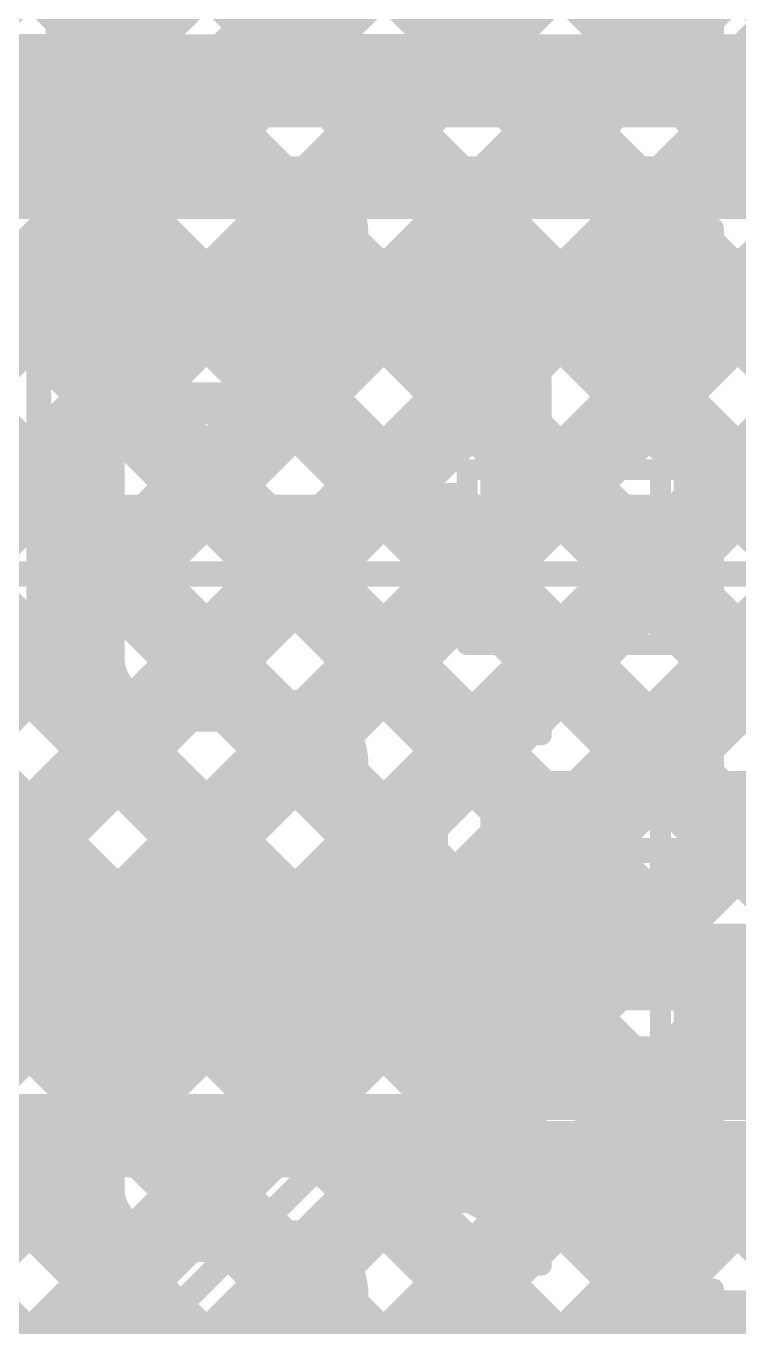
# Model space of a CAD drawing. Header units: millimetres. Extents: x 13 to 259, y -2 to 326.
# Drawn here: x 127.69 to 131.1, y 82.09 to 88.32 of the extents above; entities that cross this region are included whole.
import ezdxf

# ---------------------------------------------------------------- set-up
doc = ezdxf.new("R2010")
doc.units = ezdxf.units.MM
for name, color, linetype in [('ConnectLayer', 7, 'Continuous'), ('Mechanical14', 56, 'Continuous'), ('MidLayer2', 76, 'Continuous'), ('MidLayer3', 90, 'Continuous'), ('MidLayer4', 156, 'Continuous'), ('TopOverlay', 2, 'Continuous')]:
    doc.layers.add(name, color=color, linetype=linetype)

# ---------------------------------------------------------------- blocks, each defined once
blk = doc.blocks.new('SAMTEC_ASP_127797_01_185')
at = {"layer": 'Mechanical14', "const_width": 0.0999998}
for points in [[(14.27480762, -4.41960254), (13.66520762, -4.41960254)], [(14.27480762, -4.56057254), (14.27480762, -4.41960254)], [(15.54480762, -4.41960254), (14.93520762, -4.41960254)], [(14.93520762, -4.56057254), (14.93520762, -4.41960254)], [(15.54480762, -4.56057254), (15.54480762, -4.41960254)], [(16.81481016, -4.41960254), (16.20520762, -4.41960254)], [(16.20520762, -4.56057254), (16.20520762, -4.41960254)], [(16.81481016, -4.56057254), (16.81481016, -4.41960254)], [(18.08481016, -4.41960254), (17.47521016, -4.41960254)], [(17.47521016, -4.56057254), (17.47521016, -4.41960254)], [(18.08481016, -4.56057254), (18.08481016, -4.41960254)], [(19.35481016, -4.41960254), (18.74521016, -4.41960254)], [(18.74521016, -4.56057254), (18.74521016, -4.41960254)], [(19.35481016, -4.56057254), (19.35481016, -4.41960254)], [(20.62481016, -4.41960254), (20.01521016, -4.41960254)], [(20.01521016, -4.56057254), (20.01521016, -4.41960254)], [(14.38910762, -4.56057254), (14.27480762, -4.56057254)], [(14.38910762, -4.91617254), (14.38910762, -4.56057254)], [(14.93520762, -4.56057254), (14.82090762, -4.56057254)], [(14.82090762, -4.91617254), (14.82090762, -4.56057254)], [(15.65910762, -4.56057254), (15.54480762, -4.56057254)], [(15.65910762, -4.91617254), (15.65910762, -4.56057254)], [(16.20520762, -4.56057254), (16.09090762, -4.56057254)], [(16.09090762, -4.91617254), (16.09090762, -4.56057254)], [(16.92911016, -4.56057254), (16.81481016, -4.56057254)], [(16.92911016, -4.91617254), (16.92911016, -4.56057254)], [(17.47521016, -4.56057254), (17.36091016, -4.56057254)], [(17.36091016, -4.91617254), (17.36091016, -4.56057254)], [(18.19911016, -4.56057254), (18.08481016, -4.56057254)], [(18.19911016, -4.91617254), (18.19911016, -4.56057254)], [(18.74521016, -4.56057254), (18.63091016, -4.56057254)], [(18.63091016, -4.91617254), (18.63091016, -4.56057254)], [(19.46911016, -4.56057254), (19.35481016, -4.56057254)], [(19.46911016, -4.91617254), (19.46911016, -4.56057254)], [(20.01521016, -4.56057254), (19.90091016, -4.56057254)], [(19.90091016, -4.91617254), (19.90091016, -4.56057254)], [(14.38910762, -4.67360254), (13.55090762, -4.67360254)], [(15.65910762, -4.67360254), (14.82090762, -4.67360254)], [(16.92911016, -4.67360254), (16.09090762, -4.67360254)], [(18.19911016, -4.67360254), (17.36091016, -4.67360254)], [(19.46911016, -4.67360254), (18.63091016, -4.67360254)], [(20.73911016, -4.67360254), (19.90091016, -4.67360254)], [(14.82090762, -4.91617254), (14.38910762, -4.91617254)], [(16.09090762, -4.91617254), (15.65910762, -4.91617254)], [(17.36091016, -4.91617254), (16.92911016, -4.91617254)], [(18.63091016, -4.91617254), (18.19911016, -4.91617254)], [(19.90091016, -4.91617254), (19.46911016, -4.91617254)], [(14.38910762, -5.59943254), (14.38910762, -5.24383254)], [(14.82090762, -5.24383254), (14.38910762, -5.24383254)], [(14.82090762, -5.59943254), (14.82090762, -5.24383254)], [(15.65910762, -5.59943254), (15.65910762, -5.24383254)], [(16.09090762, -5.24383254), (15.65910762, -5.24383254)], [(16.09090762, -5.59943254), (16.09090762, -5.24383254)], [(16.92911016, -5.59943254), (16.92911016, -5.24383254)], [(17.36091016, -5.24383254), (16.92911016, -5.24383254)], [(17.36091016, -5.59943254), (17.36091016, -5.24383254)], [(18.19911016, -5.59943254), (18.19911016, -5.24383254)], [(18.63091016, -5.24383254), (18.19911016, -5.24383254)], [(18.63091016, -5.59943254), (18.63091016, -5.24383254)], [(19.46911016, -5.59943254), (19.46911016, -5.24383254)], [(19.90091016, -5.24383254), (19.46911016, -5.24383254)], [(19.90091016, -5.59943254), (19.90091016, -5.24383254)], [(14.38910762, -5.486402539999999), (13.55090762, -5.486402539999999)], [(14.38910762, -5.486402539999999), (13.55090762, -5.486402539999999)], [(15.65910762, -5.486402539999999), (14.82090762, -5.486402539999999)], [(15.65910762, -5.486402539999999), (14.82090762, -5.486402539999999)], [(16.92911016, -5.486402539999999), (16.09090762, -5.486402539999999)], [(16.92911016, -5.486402539999999), (16.09090762, -5.486402539999999)], [(18.19911016, -5.486402539999999), (17.36091016, -5.486402539999999)], [(18.19911016, -5.486402539999999), (17.36091016, -5.486402539999999)], [(19.46911016, -5.486402539999999), (18.63091016, -5.486402539999999)], [(19.46911016, -5.486402539999999), (18.63091016, -5.486402539999999)], [(20.73911016, -5.486402539999999), (19.90091016, -5.486402539999999)], [(20.73911016, -5.486402539999999), (19.90091016, -5.486402539999999)], [(14.27480762, -5.74040254), (14.27480762, -5.59943254)], [(14.38910762, -5.59943254), (14.27480762, -5.59943254)], [(14.93520762, -5.59943254), (14.82090762, -5.59943254)], [(14.93520762, -5.74040254), (14.93520762, -5.59943254)], [(15.54480762, -5.74040254), (15.54480762, -5.59943254)], [(15.65910762, -5.59943254), (15.54480762, -5.59943254)], [(16.20520762, -5.59943254), (16.09090762, -5.59943254)], [(16.20520762, -5.74040254), (16.20520762, -5.59943254)], [(16.81481016, -5.74040254), (16.81481016, -5.59943254)], [(16.92911016, -5.59943254), (16.81481016, -5.59943254)], [(17.47521016, -5.59943254), (17.36091016, -5.59943254)], [(17.47521016, -5.74040254), (17.47521016, -5.59943254)], [(18.08481016, -5.74040254), (18.08481016, -5.59943254)], [(18.19911016, -5.59943254), (18.08481016, -5.59943254)], [(18.74521016, -5.59943254), (18.63091016, -5.59943254)], [(18.74521016, -5.74040254), (18.74521016, -5.59943254)], [(19.35481016, -5.74040254), (19.35481016, -5.59943254)], [(19.46911016, -5.59943254), (19.35481016, -5.59943254)], [(20.01521016, -5.59943254), (19.90091016, -5.59943254)], [(20.01521016, -5.74040254), (20.01521016, -5.59943254)], [(14.27480762, -5.74040254), (13.66520762, -5.74040254)], [(14.27480762, -5.74040254), (13.66520762, -5.74040254)], [(15.54480762, -5.74040254), (14.93520762, -5.74040254)], [(15.54480762, -5.74040254), (14.93520762, -5.74040254)], [(16.81481016, -5.74040254), (16.20520762, -5.74040254)], [(16.81481016, -5.74040254), (16.20520762, -5.74040254)], [(18.08481016, -5.74040254), (17.47521016, -5.74040254)], [(18.08481016, -5.74040254), (17.47521016, -5.74040254)], [(19.35481016, -5.74040254), (18.74521016, -5.74040254)], [(19.35481016, -5.74040254), (18.74521016, -5.74040254)], [(20.62481016, -5.74040254), (20.01521016, -5.74040254)], [(20.62481016, -5.74040254), (20.01521016, -5.74040254)], [(15.51940762, -6.17220254), (14.96060762, -6.17220254)], [(15.51940762, -6.17220254), (14.96060762, -6.17220254)], [(18.05941016, -6.17220254), (17.50061016, -6.17220254)], [(18.05941016, -6.17220254), (17.50061016, -6.17220254)], [(20.59941016, -6.17220254), (20.04061016, -6.17220254)], [(20.59941016, -6.17220254), (20.04061016, -6.17220254)], [(14.70660762, -7.086605079999999), (14.70660762, -6.426202539999999)], [(14.70660762, -7.086605079999999), (14.70660762, -6.426202539999999)], [(15.77340762, -7.086605079999999), (15.77340762, -6.426202539999999)], [(15.77340762, -7.086605079999999), (15.77340762, -6.426202539999999)], [(17.24661016, -7.086605079999999), (17.24661016, -6.426202539999999)], [(17.24661016, -7.086605079999999), (17.24661016, -6.426202539999999)], [(18.31341016, -7.086605079999999), (18.31341016, -6.426202539999999)], [(18.31341016, -7.086605079999999), (18.31341016, -6.426202539999999)], [(19.78661016, -7.086605079999999), (19.78661016, -6.426202539999999)], [(19.78661016, -7.086605079999999), (19.78661016, -6.426202539999999)], [(14.45260762, -7.34060508), (13.48740762, -7.34060508)], [(14.45260762, -7.34060508), (13.48740762, -7.34060508)], [(16.99261016, -7.34060508), (16.02740762, -7.34060508)], [(16.99261016, -7.34060508), (16.02740762, -7.34060508)], [(19.53261016, -7.34060508), (18.56741016, -7.34060508)], [(19.53261016, -7.34060508), (18.56741016, -7.34060508)]]:
    blk.add_lwpolyline(points, dxfattribs=at)
at = {"layer": 'Mechanical14', "const_width": 0.0499999}
for points in [[(14.24980894, -4.41960254, 1), (14.2998063, -4.41960254, 1)], [(14.24980894, -4.41960254, 1), (14.2998063, -4.41960254, 1)], [(14.91020894, -4.41960254, 1), (14.9602063, -4.41960254, 1)], [(14.91020894, -4.41960254, 1), (14.9602063, -4.41960254, 1)], [(15.51980894, -4.41960254, 1), (15.5698063, -4.41960254, 1)], [(15.51980894, -4.41960254, 1), (15.5698063, -4.41960254, 1)], [(16.18020894, -4.41960254, 1), (16.2302063, -4.41960254, 1)], [(16.18020894, -4.41960254, 1), (16.2302063, -4.41960254, 1)], [(16.78981148, -4.41960254, 1), (16.83980884, -4.41960254, 1)], [(16.78981148, -4.41960254, 1), (16.83980884, -4.41960254, 1)], [(17.45021148, -4.41960254, 1), (17.50020884, -4.41960254, 1)], [(17.45021148, -4.41960254, 1), (17.50020884, -4.41960254, 1)], [(18.05981148, -4.41960254, 1), (18.10980884, -4.41960254, 1)], [(18.05981148, -4.41960254, 1), (18.10980884, -4.41960254, 1)], [(18.72021148, -4.41960254, 1), (18.77020884, -4.41960254, 1)], [(18.72021148, -4.41960254, 1), (18.77020884, -4.41960254, 1)], [(19.32981148, -4.41960254, 1), (19.37980884, -4.41960254, 1)], [(19.32981148, -4.41960254, 1), (19.37980884, -4.41960254, 1)], [(19.99021148, -4.41960254, 1), (20.04020884, -4.41960254, 1)], [(19.99021148, -4.41960254, 1), (20.04020884, -4.41960254, 1)], [(14.24980894, -4.56057254, 1), (14.2998063, -4.56057254, 1)], [(14.24980894, -4.56057254, 1), (14.2998063, -4.56057254, 1)], [(14.36410894, -4.56057254, 1), (14.4141063, -4.56057254, 1)], [(14.36410894, -4.56057254, 1), (14.4141063, -4.56057254, 1)], [(14.79590894, -4.56057254, 1), (14.8459063, -4.56057254, 1)], [(14.79590894, -4.56057254, 1), (14.8459063, -4.56057254, 1)], [(14.91020894, -4.56057254, 1), (14.9602063, -4.56057254, 1)], [(14.91020894, -4.56057254, 1), (14.9602063, -4.56057254, 1)], [(15.51980894, -4.56057254, 1), (15.5698063, -4.56057254, 1)], [(15.51980894, -4.56057254, 1), (15.5698063, -4.56057254, 1)], [(15.63410894, -4.56057254, 1), (15.6841063, -4.56057254, 1)], [(15.63410894, -4.56057254, 1), (15.6841063, -4.56057254, 1)], [(16.06590894, -4.56057254, 1), (16.1159063, -4.56057254, 1)], [(16.06590894, -4.56057254, 1), (16.1159063, -4.56057254, 1)], [(16.18020894, -4.56057254, 1), (16.2302063, -4.56057254, 1)], [(16.18020894, -4.56057254, 1), (16.2302063, -4.56057254, 1)], [(16.78981148, -4.56057254, 1), (16.83980884, -4.56057254, 1)], [(16.78981148, -4.56057254, 1), (16.83980884, -4.56057254, 1)], [(16.90411148, -4.56057254, 1), (16.95410884, -4.56057254, 1)], [(16.90411148, -4.56057254, 1), (16.95410884, -4.56057254, 1)], [(17.33591148, -4.56057254, 1), (17.38590884, -4.56057254, 1)], [(17.33591148, -4.56057254, 1), (17.38590884, -4.56057254, 1)], [(17.45021148, -4.56057254, 1), (17.50020884, -4.56057254, 1)], [(17.45021148, -4.56057254, 1), (17.50020884, -4.56057254, 1)], [(18.05981148, -4.56057254, 1), (18.10980884, -4.56057254, 1)], [(18.05981148, -4.56057254, 1), (18.10980884, -4.56057254, 1)], [(18.17411148, -4.56057254, 1), (18.22410884, -4.56057254, 1)], [(18.17411148, -4.56057254, 1), (18.22410884, -4.56057254, 1)], [(18.60591148, -4.56057254, 1), (18.65590884, -4.56057254, 1)], [(18.60591148, -4.56057254, 1), (18.65590884, -4.56057254, 1)], [(18.72021148, -4.56057254, 1), (18.77020884, -4.56057254, 1)], [(18.72021148, -4.56057254, 1), (18.77020884, -4.56057254, 1)], [(19.32981148, -4.56057254, 1), (19.37980884, -4.56057254, 1)], [(19.32981148, -4.56057254, 1), (19.37980884, -4.56057254, 1)], [(19.44411148, -4.56057254, 1), (19.49410884, -4.56057254, 1)], [(19.44411148, -4.56057254, 1), (19.49410884, -4.56057254, 1)], [(19.87591148, -4.56057254, 1), (19.92590884, -4.56057254, 1)], [(19.87591148, -4.56057254, 1), (19.92590884, -4.56057254, 1)], [(19.99021148, -4.56057254, 1), (20.04020884, -4.56057254, 1)], [(19.99021148, -4.56057254, 1), (20.04020884, -4.56057254, 1)], [(14.36410894, -4.67360254, 1), (14.4141063, -4.67360254, 1)], [(14.79590894, -4.67360254, 1), (14.8459063, -4.67360254, 1)], [(15.63410894, -4.67360254, 1), (15.6841063, -4.67360254, 1)], [(16.06590894, -4.67360254, 1), (16.1159063, -4.67360254, 1)], [(16.90411148, -4.67360254, 1), (16.95410884, -4.67360254, 1)], [(17.33591148, -4.67360254, 1), (17.38590884, -4.67360254, 1)], [(18.17411148, -4.67360254, 1), (18.22410884, -4.67360254, 1)], [(18.60591148, -4.67360254, 1), (18.65590884, -4.67360254, 1)], [(19.44411148, -4.67360254, 1), (19.49410884, -4.67360254, 1)], [(19.87591148, -4.67360254, 1), (19.92590884, -4.67360254, 1)], [(14.36410894, -4.91617254, 1), (14.4141063, -4.91617254, 1)], [(14.36410894, -4.91617254, 1), (14.4141063, -4.91617254, 1)], [(14.79590894, -4.91617254, 1), (14.8459063, -4.91617254, 1)], [(14.79590894, -4.91617254, 1), (14.8459063, -4.91617254, 1)], [(15.63410894, -4.91617254, 1), (15.6841063, -4.91617254, 1)], [(15.63410894, -4.91617254, 1), (15.6841063, -4.91617254, 1)], [(16.06590894, -4.91617254, 1), (16.1159063, -4.91617254, 1)], [(16.06590894, -4.91617254, 1), (16.1159063, -4.91617254, 1)], [(16.90411148, -4.91617254, 1), (16.95410884, -4.91617254, 1)], [(16.90411148, -4.91617254, 1), (16.95410884, -4.91617254, 1)], [(17.33591148, -4.91617254, 1), (17.38590884, -4.91617254, 1)], [(17.33591148, -4.91617254, 1), (17.38590884, -4.91617254, 1)], [(18.17411148, -4.91617254, 1), (18.22410884, -4.91617254, 1)], [(18.17411148, -4.91617254, 1), (18.22410884, -4.91617254, 1)], [(18.60591148, -4.91617254, 1), (18.65590884, -4.91617254, 1)], [(18.60591148, -4.91617254, 1), (18.65590884, -4.91617254, 1)], [(19.44411148, -4.91617254, 1), (19.49410884, -4.91617254, 1)], [(19.44411148, -4.91617254, 1), (19.49410884, -4.91617254, 1)], [(19.87591148, -4.91617254, 1), (19.92590884, -4.91617254, 1)], [(19.87591148, -4.91617254, 1), (19.92590884, -4.91617254, 1)], [(14.36410894, -5.24383254, 1), (14.4141063, -5.24383254, 1)], [(14.36410894, -5.24383254, 1), (14.4141063, -5.24383254, 1)], [(14.79590894, -5.24383254, 1), (14.8459063, -5.24383254, 1)], [(14.79590894, -5.24383254, 1), (14.8459063, -5.24383254, 1)], [(15.63410894, -5.24383254, 1), (15.6841063, -5.24383254, 1)], [(15.63410894, -5.24383254, 1), (15.6841063, -5.24383254, 1)], [(16.06590894, -5.24383254, 1), (16.1159063, -5.24383254, 1)], [(16.06590894, -5.24383254, 1), (16.1159063, -5.24383254, 1)], [(16.90411148, -5.24383254, 1), (16.95410884, -5.24383254, 1)], [(16.90411148, -5.24383254, 1), (16.95410884, -5.24383254, 1)], [(17.33591148, -5.24383254, 1), (17.38590884, -5.24383254, 1)], [(17.33591148, -5.24383254, 1), (17.38590884, -5.24383254, 1)], [(18.17411148, -5.24383254, 1), (18.22410884, -5.24383254, 1)], [(18.17411148, -5.24383254, 1), (18.22410884, -5.24383254, 1)], [(18.60591148, -5.24383254, 1), (18.65590884, -5.24383254, 1)], [(18.60591148, -5.24383254, 1), (18.65590884, -5.24383254, 1)], [(19.44411148, -5.24383254, 1), (19.49410884, -5.24383254, 1)], [(19.44411148, -5.24383254, 1), (19.49410884, -5.24383254, 1)], [(19.87591148, -5.24383254, 1), (19.92590884, -5.24383254, 1)], [(19.87591148, -5.24383254, 1), (19.92590884, -5.24383254, 1)], [(14.36410894, -5.486402539999999, 1), (14.4141063, -5.486402539999999, 1)], [(14.36410894, -5.486402539999999, 1), (14.4141063, -5.486402539999999, 1)], [(14.79590894, -5.486402539999999, 1), (14.8459063, -5.486402539999999, 1)], [(14.79590894, -5.486402539999999, 1), (14.8459063, -5.486402539999999, 1)], [(15.63410894, -5.486402539999999, 1), (15.6841063, -5.486402539999999, 1)], [(15.63410894, -5.486402539999999, 1), (15.6841063, -5.486402539999999, 1)], [(16.06590894, -5.486402539999999, 1), (16.1159063, -5.486402539999999, 1)], [(16.06590894, -5.486402539999999, 1), (16.1159063, -5.486402539999999, 1)], [(16.90411148, -5.486402539999999, 1), (16.95410884, -5.486402539999999, 1)], [(16.90411148, -5.486402539999999, 1), (16.95410884, -5.486402539999999, 1)], [(17.33591148, -5.486402539999999, 1), (17.38590884, -5.486402539999999, 1)], [(17.33591148, -5.486402539999999, 1), (17.38590884, -5.486402539999999, 1)], [(18.17411148, -5.486402539999999, 1), (18.22410884, -5.486402539999999, 1)], [(18.17411148, -5.486402539999999, 1), (18.22410884, -5.486402539999999, 1)], [(18.60591148, -5.486402539999999, 1), (18.65590884, -5.486402539999999, 1)], [(18.60591148, -5.486402539999999, 1), (18.65590884, -5.486402539999999, 1)], [(19.44411148, -5.486402539999999, 1), (19.49410884, -5.486402539999999, 1)], [(19.44411148, -5.486402539999999, 1), (19.49410884, -5.486402539999999, 1)], [(19.87591148, -5.486402539999999, 1), (19.92590884, -5.486402539999999, 1)], [(19.87591148, -5.486402539999999, 1), (19.92590884, -5.486402539999999, 1)], [(14.24980894, -5.59943254, 1), (14.2998063, -5.59943254, 1)], [(14.24980894, -5.59943254, 1), (14.2998063, -5.59943254, 1)], [(14.36410894, -5.59943254, 1), (14.4141063, -5.59943254, 1)], [(14.36410894, -5.59943254, 1), (14.4141063, -5.59943254, 1)], [(14.79590894, -5.59943254, 1), (14.8459063, -5.59943254, 1)], [(14.79590894, -5.59943254, 1), (14.8459063, -5.59943254, 1)], [(14.91020894, -5.59943254, 1), (14.9602063, -5.59943254, 1)], [(14.91020894, -5.59943254, 1), (14.9602063, -5.59943254, 1)], [(15.51980894, -5.59943254, 1), (15.5698063, -5.59943254, 1)], [(15.51980894, -5.59943254, 1), (15.5698063, -5.59943254, 1)], [(15.63410894, -5.59943254, 1), (15.6841063, -5.59943254, 1)], [(15.63410894, -5.59943254, 1), (15.6841063, -5.59943254, 1)], [(16.06590894, -5.59943254, 1), (16.1159063, -5.59943254, 1)], [(16.06590894, -5.59943254, 1), (16.1159063, -5.59943254, 1)], [(16.18020894, -5.59943254, 1), (16.2302063, -5.59943254, 1)], [(16.18020894, -5.59943254, 1), (16.2302063, -5.59943254, 1)], [(16.78981148, -5.59943254, 1), (16.83980884, -5.59943254, 1)], [(16.78981148, -5.59943254, 1), (16.83980884, -5.59943254, 1)], [(16.90411148, -5.59943254, 1), (16.95410884, -5.59943254, 1)], [(16.90411148, -5.59943254, 1), (16.95410884, -5.59943254, 1)], [(17.33591148, -5.59943254, 1), (17.38590884, -5.59943254, 1)], [(17.33591148, -5.59943254, 1), (17.38590884, -5.59943254, 1)], [(17.45021148, -5.59943254, 1), (17.50020884, -5.59943254, 1)], [(17.45021148, -5.59943254, 1), (17.50020884, -5.59943254, 1)], [(18.05981148, -5.59943254, 1), (18.10980884, -5.59943254, 1)], [(18.05981148, -5.59943254, 1), (18.10980884, -5.59943254, 1)], [(18.17411148, -5.59943254, 1), (18.22410884, -5.59943254, 1)], [(18.17411148, -5.59943254, 1), (18.22410884, -5.59943254, 1)], [(18.60591148, -5.59943254, 1), (18.65590884, -5.59943254, 1)], [(18.60591148, -5.59943254, 1), (18.65590884, -5.59943254, 1)], [(18.72021148, -5.59943254, 1), (18.77020884, -5.59943254, 1)], [(18.72021148, -5.59943254, 1), (18.77020884, -5.59943254, 1)], [(19.32981148, -5.59943254, 1), (19.37980884, -5.59943254, 1)], [(19.32981148, -5.59943254, 1), (19.37980884, -5.59943254, 1)], [(19.44411148, -5.59943254, 1), (19.49410884, -5.59943254, 1)], [(19.44411148, -5.59943254, 1), (19.49410884, -5.59943254, 1)], [(19.87591148, -5.59943254, 1), (19.92590884, -5.59943254, 1)], [(19.87591148, -5.59943254, 1), (19.92590884, -5.59943254, 1)], [(19.99021148, -5.59943254, 1), (20.04020884, -5.59943254, 1)], [(19.99021148, -5.59943254, 1), (20.04020884, -5.59943254, 1)], [(14.24980894, -5.74040254, 1), (14.2998063, -5.74040254, 1)], [(14.24980894, -5.74040254, 1), (14.2998063, -5.74040254, 1)], [(14.24980894, -5.74040254, 1), (14.2998063, -5.74040254, 1)], [(14.91020894, -5.74040254, 1), (14.9602063, -5.74040254, 1)], [(14.91020894, -5.74040254, 1), (14.9602063, -5.74040254, 1)], [(14.91020894, -5.74040254, 1), (14.9602063, -5.74040254, 1)], [(15.51980894, -5.74040254, 1), (15.5698063, -5.74040254, 1)], [(15.51980894, -5.74040254, 1), (15.5698063, -5.74040254, 1)], [(15.51980894, -5.74040254, 1), (15.5698063, -5.74040254, 1)], [(16.18020894, -5.74040254, 1), (16.2302063, -5.74040254, 1)], [(16.18020894, -5.74040254, 1), (16.2302063, -5.74040254, 1)], [(16.18020894, -5.74040254, 1), (16.2302063, -5.74040254, 1)], [(16.78981148, -5.74040254, 1), (16.83980884, -5.74040254, 1)], [(16.78981148, -5.74040254, 1), (16.83980884, -5.74040254, 1)], [(16.78981148, -5.74040254, 1), (16.83980884, -5.74040254, 1)], [(17.45021148, -5.74040254, 1), (17.50020884, -5.74040254, 1)], [(17.45021148, -5.74040254, 1), (17.50020884, -5.74040254, 1)], [(17.45021148, -5.74040254, 1), (17.50020884, -5.74040254, 1)], [(18.05981148, -5.74040254, 1), (18.10980884, -5.74040254, 1)], [(18.05981148, -5.74040254, 1), (18.10980884, -5.74040254, 1)], [(18.05981148, -5.74040254, 1), (18.10980884, -5.74040254, 1)], [(18.72021148, -5.74040254, 1), (18.77020884, -5.74040254, 1)], [(18.72021148, -5.74040254, 1), (18.77020884, -5.74040254, 1)], [(18.72021148, -5.74040254, 1), (18.77020884, -5.74040254, 1)], [(19.32981148, -5.74040254, 1), (19.37980884, -5.74040254, 1)], [(19.32981148, -5.74040254, 1), (19.37980884, -5.74040254, 1)], [(19.32981148, -5.74040254, 1), (19.37980884, -5.74040254, 1)], [(19.99021148, -5.74040254, 1), (20.04020884, -5.74040254, 1)], [(19.99021148, -5.74040254, 1), (20.04020884, -5.74040254, 1)], [(19.99021148, -5.74040254, 1), (20.04020884, -5.74040254, 1)], [(14.93560894, -6.17220254, 1), (14.9856063, -6.17220254, 1)], [(14.93560894, -6.17220254, 1), (14.9856063, -6.17220254, 1)], [(14.93560894, -6.17220254, 1), (14.9856063, -6.17220254, 1)], [(14.93560894, -6.17220254, 1), (14.9856063, -6.17220254, 1)], [(15.49440894, -6.17220254, 1), (15.5444063, -6.17220254, 1)], [(15.49440894, -6.17220254, 1), (15.5444063, -6.17220254, 1)], [(15.49440894, -6.17220254, 1), (15.5444063, -6.17220254, 1)], [(15.49440894, -6.17220254, 1), (15.5444063, -6.17220254, 1)], [(17.47561148, -6.17220254, 1), (17.52560884, -6.17220254, 1)], [(17.47561148, -6.17220254, 1), (17.52560884, -6.17220254, 1)], [(17.47561148, -6.17220254, 1), (17.52560884, -6.17220254, 1)], [(17.47561148, -6.17220254, 1), (17.52560884, -6.17220254, 1)], [(18.03441148, -6.17220254, 1), (18.08440884, -6.17220254, 1)], [(18.03441148, -6.17220254, 1), (18.08440884, -6.17220254, 1)], [(18.03441148, -6.17220254, 1), (18.08440884, -6.17220254, 1)], [(18.03441148, -6.17220254, 1), (18.08440884, -6.17220254, 1)], [(20.01561148, -6.17220254, 1), (20.06560884, -6.17220254, 1)], [(20.01561148, -6.17220254, 1), (20.06560884, -6.17220254, 1)], [(20.01561148, -6.17220254, 1), (20.06560884, -6.17220254, 1)], [(20.01561148, -6.17220254, 1), (20.06560884, -6.17220254, 1)], [(14.68160894, -6.426202539999999, 1), (14.7316063, -6.426202539999999, 1)], [(14.68160894, -6.426202539999999, 1), (14.7316063, -6.426202539999999, 1)], [(14.68160894, -6.426202539999999, 1), (14.7316063, -6.426202539999999, 1)], [(14.68160894, -6.426202539999999, 1), (14.7316063, -6.426202539999999, 1)], [(15.74840894, -6.426202539999999, 1), (15.7984063, -6.426202539999999, 1)], [(15.74840894, -6.426202539999999, 1), (15.7984063, -6.426202539999999, 1)], [(15.74840894, -6.426202539999999, 1), (15.7984063, -6.426202539999999, 1)], [(15.74840894, -6.426202539999999, 1), (15.7984063, -6.426202539999999, 1)], [(17.22161148, -6.426202539999999, 1), (17.27160884, -6.426202539999999, 1)], [(17.22161148, -6.426202539999999, 1), (17.27160884, -6.426202539999999, 1)], [(17.22161148, -6.426202539999999, 1), (17.27160884, -6.426202539999999, 1)], [(17.22161148, -6.426202539999999, 1), (17.27160884, -6.426202539999999, 1)], [(18.28841148, -6.426202539999999, 1), (18.33840884, -6.426202539999999, 1)], [(18.28841148, -6.426202539999999, 1), (18.33840884, -6.426202539999999, 1)], [(18.28841148, -6.426202539999999, 1), (18.33840884, -6.426202539999999, 1)], [(18.28841148, -6.426202539999999, 1), (18.33840884, -6.426202539999999, 1)], [(19.76161148, -6.426202539999999, 1), (19.81160884, -6.426202539999999, 1)], [(19.76161148, -6.426202539999999, 1), (19.81160884, -6.426202539999999, 1)], [(19.76161148, -6.426202539999999, 1), (19.81160884, -6.426202539999999, 1)], [(19.76161148, -6.426202539999999, 1), (19.81160884, -6.426202539999999, 1)], [(14.68160894, -7.086605079999999, 1), (14.7316063, -7.086605079999999, 1)], [(14.68160894, -7.086605079999999, 1), (14.7316063, -7.086605079999999, 1)], [(14.68160894, -7.086605079999999, 1), (14.7316063, -7.086605079999999, 1)], [(15.74840894, -7.086605079999999, 1), (15.7984063, -7.086605079999999, 1)], [(15.74840894, -7.086605079999999, 1), (15.7984063, -7.086605079999999, 1)], [(15.74840894, -7.086605079999999, 1), (15.7984063, -7.086605079999999, 1)], [(17.22161148, -7.086605079999999, 1), (17.27160884, -7.086605079999999, 1)], [(17.22161148, -7.086605079999999, 1), (17.27160884, -7.086605079999999, 1)], [(17.22161148, -7.086605079999999, 1), (17.27160884, -7.086605079999999, 1)], [(18.28841148, -7.086605079999999, 1), (18.33840884, -7.086605079999999, 1)], [(18.28841148, -7.086605079999999, 1), (18.33840884, -7.086605079999999, 1)], [(18.28841148, -7.086605079999999, 1), (18.33840884, -7.086605079999999, 1)], [(19.76161148, -7.086605079999999, 1), (19.81160884, -7.086605079999999, 1)], [(19.76161148, -7.086605079999999, 1), (19.81160884, -7.086605079999999, 1)], [(19.76161148, -7.086605079999999, 1), (19.81160884, -7.086605079999999, 1)], [(14.42760894, -7.34060508, 1), (14.4776063, -7.34060508, 1)], [(14.42760894, -7.34060508, 1), (14.4776063, -7.34060508, 1)], [(14.42760894, -7.34060508, 1), (14.4776063, -7.34060508, 1)], [(16.00240894, -7.34060508, 1), (16.0524063, -7.34060508, 1)], [(16.00240894, -7.34060508, 1), (16.0524063, -7.34060508, 1)], [(16.00240894, -7.34060508, 1), (16.0524063, -7.34060508, 1)], [(16.96761148, -7.34060508, 1), (17.01760884, -7.34060508, 1)], [(16.96761148, -7.34060508, 1), (17.01760884, -7.34060508, 1)], [(16.96761148, -7.34060508, 1), (17.01760884, -7.34060508, 1)], [(18.54241148, -7.34060508, 1), (18.59240884, -7.34060508, 1)], [(18.54241148, -7.34060508, 1), (18.59240884, -7.34060508, 1)], [(18.54241148, -7.34060508, 1), (18.59240884, -7.34060508, 1)], [(19.50761148, -7.34060508, 1), (19.55760884, -7.34060508, 1)], [(19.50761148, -7.34060508, 1), (19.55760884, -7.34060508, 1)], [(19.50761148, -7.34060508, 1), (19.55760884, -7.34060508, 1)]]:
    blk.add_lwpolyline(points, format="xyb", close=True, dxfattribs=at)
at = {"layer": 'Mechanical14', "const_width": 0.0999998}
for points in [[(14.70660762, -6.426202539999999, -0.414213562373094), (14.96060762, -6.17220254)], [(14.70660762, -6.426202539999999, -0.414213562373094), (14.96060762, -6.17220254)], [(15.51940762, -6.17220254, -0.4142135623730877), (15.77340762, -6.426202539999999)], [(15.51940762, -6.17220254, -0.4142135623730877), (15.77340762, -6.426202539999999)], [(17.24661016, -6.426202539999999, -0.414213562373094), (17.50061016, -6.17220254)], [(17.24661016, -6.426202539999999, -0.414213562373094), (17.50061016, -6.17220254)], [(18.05941016, -6.17220254, -0.4142135623730877), (18.31341016, -6.426202539999999)], [(18.05941016, -6.17220254, -0.4142135623730877), (18.31341016, -6.426202539999999)], [(19.78661016, -6.426202539999999, -0.414213562373094), (20.04061016, -6.17220254)], [(19.78661016, -6.426202539999999, -0.414213562373094), (20.04061016, -6.17220254)], [(14.70660762, -7.086605079999999, -0.4142135623730916), (14.45260762, -7.34060508)], [(16.02740762, -7.34060508, -0.4142135623730927), (15.77340762, -7.086605079999999)], [(17.24661016, -7.086605079999999, -0.4142135623730916), (16.99261016, -7.34060508)], [(18.56741016, -7.34060508, -0.4142135623730927), (18.31341016, -7.086605079999999)], [(19.78661016, -7.086605079999999, -0.4142135623730916), (19.53261016, -7.34060508)]]:
    blk.add_lwpolyline(points, format="xyb", dxfattribs=at)
at = {"layer": 'TopOverlay', "const_width": 0.1999996}
for points in [[(14.70660762, -6.426202539999999, -0.414213562373094), (14.96060762, -6.17220254)], [(14.70660762, -6.426202539999999, -0.414213562373094), (14.96060762, -6.17220254)], [(15.51940762, -6.17220254, -0.4142135623730877), (15.77340762, -6.426202539999999)], [(15.51940762, -6.17220254, -0.4142135623730877), (15.77340762, -6.426202539999999)], [(17.24661016, -6.426202539999999, -0.414213562373094), (17.50061016, -6.17220254)], [(17.24661016, -6.426202539999999, -0.414213562373094), (17.50061016, -6.17220254)], [(18.05941016, -6.17220254, -0.4142135623730877), (18.31341016, -6.426202539999999)], [(18.05941016, -6.17220254, -0.4142135623730877), (18.31341016, -6.426202539999999)], [(19.78661016, -6.426202539999999, -0.414213562373094), (20.04061016, -6.17220254)], [(19.78661016, -6.426202539999999, -0.414213562373094), (20.04061016, -6.17220254)], [(14.70660762, -7.086605079999999, -0.4142135623730898), (14.45260762, -7.34060508)], [(16.02740762, -7.34060508, -0.4142135623730951), (15.77340762, -7.086605079999999)], [(17.24661016, -7.086605079999999, -0.4142135623730898), (16.99261016, -7.34060508)], [(18.56741016, -7.34060508, -0.4142135623730951), (18.31341016, -7.086605079999999)], [(19.78661016, -7.086605079999999, -0.4142135623730898), (19.53261016, -7.34060508)]]:
    blk.add_lwpolyline(points, format="xyb", dxfattribs=at)
for points in [[(15.51940762, -6.17220254), (14.96060762, -6.17220254)], [(15.51940762, -6.17220254), (14.96060762, -6.17220254)], [(18.05941016, -6.17220254), (17.50061016, -6.17220254)], [(18.05941016, -6.17220254), (17.50061016, -6.17220254)], [(20.59941016, -6.17220254), (20.04061016, -6.17220254)], [(20.59941016, -6.17220254), (20.04061016, -6.17220254)], [(14.70660762, -7.086605079999999), (14.70660762, -6.426202539999999)], [(14.70660762, -7.086605079999999), (14.70660762, -6.426202539999999)], [(15.77340762, -7.086605079999999), (15.77340762, -6.426202539999999)], [(15.77340762, -7.086605079999999), (15.77340762, -6.426202539999999)], [(17.24661016, -7.086605079999999), (17.24661016, -6.426202539999999)], [(17.24661016, -7.086605079999999), (17.24661016, -6.426202539999999)], [(18.31341016, -7.086605079999999), (18.31341016, -6.426202539999999)], [(18.31341016, -7.086605079999999), (18.31341016, -6.426202539999999)], [(19.78661016, -7.086605079999999), (19.78661016, -6.426202539999999)], [(19.78661016, -7.086605079999999), (19.78661016, -6.426202539999999)], [(14.45260762, -7.34060508), (13.48740762, -7.34060508)], [(14.45260762, -7.34060508), (13.48740762, -7.34060508)], [(16.99261016, -7.34060508), (16.02740762, -7.34060508)], [(16.99261016, -7.34060508), (16.02740762, -7.34060508)], [(19.53261016, -7.34060508), (18.56741016, -7.34060508)], [(19.53261016, -7.34060508), (18.56741016, -7.34060508)]]:
    blk.add_lwpolyline(points, dxfattribs=at)
at = {"layer": 'TopOverlay', "const_width": 0.0999998}
for points in [[(14.91060772, -6.17220254, 1), (15.01060752, -6.17220254, 1)], [(14.91060772, -6.17220254, 1), (15.01060752, -6.17220254, 1)], [(14.91060772, -6.17220254, 1), (15.01060752, -6.17220254, 1)], [(14.91060772, -6.17220254, 1), (15.01060752, -6.17220254, 1)], [(15.46940772, -6.17220254, 1), (15.56940752, -6.17220254, 1)], [(15.46940772, -6.17220254, 1), (15.56940752, -6.17220254, 1)], [(15.46940772, -6.17220254, 1), (15.56940752, -6.17220254, 1)], [(15.46940772, -6.17220254, 1), (15.56940752, -6.17220254, 1)], [(17.45061026, -6.17220254, 1), (17.55061006, -6.17220254, 1)], [(17.45061026, -6.17220254, 1), (17.55061006, -6.17220254, 1)], [(17.45061026, -6.17220254, 1), (17.55061006, -6.17220254, 1)], [(17.45061026, -6.17220254, 1), (17.55061006, -6.17220254, 1)], [(18.00941026, -6.17220254, 1), (18.10941006, -6.17220254, 1)], [(18.00941026, -6.17220254, 1), (18.10941006, -6.17220254, 1)], [(18.00941026, -6.17220254, 1), (18.10941006, -6.17220254, 1)], [(18.00941026, -6.17220254, 1), (18.10941006, -6.17220254, 1)], [(19.99061026, -6.17220254, 1), (20.09061006, -6.17220254, 1)], [(19.99061026, -6.17220254, 1), (20.09061006, -6.17220254, 1)], [(19.99061026, -6.17220254, 1), (20.09061006, -6.17220254, 1)], [(19.99061026, -6.17220254, 1), (20.09061006, -6.17220254, 1)], [(14.65660772, -6.426202539999999, 1), (14.75660752, -6.426202539999999, 1)], [(14.65660772, -6.426202539999999, 1), (14.75660752, -6.426202539999999, 1)], [(14.65660772, -6.426202539999999, 1), (14.75660752, -6.426202539999999, 1)], [(14.65660772, -6.426202539999999, 1), (14.75660752, -6.426202539999999, 1)], [(15.72340772, -6.426202539999999, 1), (15.82340752, -6.426202539999999, 1)], [(15.72340772, -6.426202539999999, 1), (15.82340752, -6.426202539999999, 1)], [(15.72340772, -6.426202539999999, 1), (15.82340752, -6.426202539999999, 1)], [(15.72340772, -6.426202539999999, 1), (15.82340752, -6.426202539999999, 1)], [(17.19661026, -6.426202539999999, 1), (17.29661006, -6.426202539999999, 1)], [(17.19661026, -6.426202539999999, 1), (17.29661006, -6.426202539999999, 1)], [(17.19661026, -6.426202539999999, 1), (17.29661006, -6.426202539999999, 1)], [(17.19661026, -6.426202539999999, 1), (17.29661006, -6.426202539999999, 1)], [(18.26341026, -6.426202539999999, 1), (18.36341006, -6.426202539999999, 1)], [(18.26341026, -6.426202539999999, 1), (18.36341006, -6.426202539999999, 1)], [(18.26341026, -6.426202539999999, 1), (18.36341006, -6.426202539999999, 1)], [(18.26341026, -6.426202539999999, 1), (18.36341006, -6.426202539999999, 1)], [(19.73661026, -6.426202539999999, 1), (19.83661006, -6.426202539999999, 1)], [(19.73661026, -6.426202539999999, 1), (19.83661006, -6.426202539999999, 1)], [(19.73661026, -6.426202539999999, 1), (19.83661006, -6.426202539999999, 1)], [(19.73661026, -6.426202539999999, 1), (19.83661006, -6.426202539999999, 1)], [(14.65660772, -7.086605079999999, 1), (14.75660752, -7.086605079999999, 1)], [(14.65660772, -7.086605079999999, 1), (14.75660752, -7.086605079999999, 1)], [(14.65660772, -7.086605079999999, 1), (14.75660752, -7.086605079999999, 1)], [(15.72340772, -7.086605079999999, 1), (15.82340752, -7.086605079999999, 1)], [(15.72340772, -7.086605079999999, 1), (15.82340752, -7.086605079999999, 1)], [(15.72340772, -7.086605079999999, 1), (15.82340752, -7.086605079999999, 1)], [(17.19661026, -7.086605079999999, 1), (17.29661006, -7.086605079999999, 1)], [(17.19661026, -7.086605079999999, 1), (17.29661006, -7.086605079999999, 1)], [(17.19661026, -7.086605079999999, 1), (17.29661006, -7.086605079999999, 1)], [(18.26341026, -7.086605079999999, 1), (18.36341006, -7.086605079999999, 1)], [(18.26341026, -7.086605079999999, 1), (18.36341006, -7.086605079999999, 1)], [(18.26341026, -7.086605079999999, 1), (18.36341006, -7.086605079999999, 1)], [(19.73661026, -7.086605079999999, 1), (19.83661006, -7.086605079999999, 1)], [(19.73661026, -7.086605079999999, 1), (19.83661006, -7.086605079999999, 1)], [(19.73661026, -7.086605079999999, 1), (19.83661006, -7.086605079999999, 1)], [(14.40260772, -7.34060508, 1), (14.50260752, -7.34060508, 1)], [(14.40260772, -7.34060508, 1), (14.50260752, -7.34060508, 1)], [(14.40260772, -7.34060508, 1), (14.50260752, -7.34060508, 1)], [(15.97740772, -7.34060508, 1), (16.07740752, -7.34060508, 1)], [(15.97740772, -7.34060508, 1), (16.07740752, -7.34060508, 1)], [(15.97740772, -7.34060508, 1), (16.07740752, -7.34060508, 1)], [(16.94261026, -7.34060508, 1), (17.04261006, -7.34060508, 1)], [(16.94261026, -7.34060508, 1), (17.04261006, -7.34060508, 1)], [(16.94261026, -7.34060508, 1), (17.04261006, -7.34060508, 1)], [(18.51741026, -7.34060508, 1), (18.61741006, -7.34060508, 1)], [(18.51741026, -7.34060508, 1), (18.61741006, -7.34060508, 1)], [(18.51741026, -7.34060508, 1), (18.61741006, -7.34060508, 1)], [(19.48261026, -7.34060508, 1), (19.58261006, -7.34060508, 1)], [(19.48261026, -7.34060508, 1), (19.58261006, -7.34060508, 1)], [(19.48261026, -7.34060508, 1), (19.58261006, -7.34060508, 1)]]:
    blk.add_lwpolyline(points, format="xyb", close=True, dxfattribs=at)

msp = doc.modelspace()

# ---------------------------------------------------------------- linework, layer by layer
at = {"layer": 'ConnectLayer', "const_width": 0.3999992}
for points in [[(118.79255896, 97.58180128), (145.13870388, 71.23565636)], [(118.79255896, 97.58180128), (145.13870388, 71.23565636)], [(118.45785808, 97.06797451999999), (137.42178256, 78.10405004)], [(118.45785808, 97.06797451999999), (137.42178256, 78.10405004)], [(114.7731893, 96.51000509999999), (135.15830728, 76.12488712)], [(114.7731893, 96.51000509999999), (135.15830728, 76.12488712)], [(117.71496396, 95.26528572), (131.63512662, 81.34512305999999)], [(117.71496396, 95.26528572), (131.63512662, 81.34512305999999)], [(117.38590696, 94.74581508), (133.00598494, 79.1257371)], [(117.38590696, 94.74581508), (133.00598494, 79.1257371)], [(122.69072744, 93.6835185), (128.0996422, 88.27460373999999)], [(122.25208214, 93.27368442), (127.67540378, 87.85036532)], [(121.38226168, 82.35001056), (131.65310982, 92.6208587)], [(122.94239572, 83.91012427999999), (131.65311236, 92.62084091999999)], [(122.94239572, 83.91012427999999), (131.65311236, 92.62084091999999)], [(127.29691838, 92.47143304), (139.9856992, 79.78265222)], [(127.29691838, 92.47143304), (139.9856992, 79.78265222)], [(125.98175464, 85.25242791999999), (133.07785424, 92.34852752)], [(125.98175464, 85.25242791999999), (133.07785424, 92.34852752)], [(125.98175464, 85.25242791999999), (133.07785424, 92.34852752)], [(122.17504902, 82.35001056), (132.03291602, 92.20787756)], [(117.61413866, 77.73333957999999), (132.07572518, 92.19492609999999)], [(117.61413866, 77.73333957999999), (132.07572518, 92.19492609999999)], [(126.0591586, 92.01225692), (131.63540094, 86.43601457999999)], [(126.0591586, 92.01225692), (131.63540094, 86.43601457999999)], [(126.0591586, 92.01225692), (130.03140618, 88.04000934)], [(125.90370298, 85.3149932), (132.41377886, 91.82506907999999)], [(127.12519152, 91.79463226), (131.97141246, 86.94841131999999)], [(127.12519152, 91.79463226), (131.97141246, 86.94841131999999)], [(127.2098167, 91.71000708), (130.87981444, 88.04000934)], [(128.05834434, 91.71000708), (131.42552582, 88.3428256)], [(127.07228078, 88.04000934), (130.6679886, 91.63571716)], [(127.92080842, 88.04000934), (131.51651624, 91.63571716)], [(128.76933606, 88.04000934), (132.36504388, 91.63571716)], [(125.10004444, 91.2743158), (128.3343509, 88.04000934)], [(125.97843232, 91.24445556), (131.74052392, 85.48236395999999)], [(125.97843232, 91.24445556), (131.74052392, 85.48236395999999)], [(125.97843232, 91.24445556), (129.18287854, 88.04000934)], [(126.04119826, 84.4633439), (131.65425536, 90.07640099999999)], [(126.04119826, 84.4633439), (131.65425536, 90.07640099999999)], [(126.04119826, 84.4633439), (131.65425536, 90.07640099999999)], [(129.6178637, 88.04000934), (131.65425536, 90.07640099999999)], [(125.61503452, 83.18865251999999), (132.0801651, 89.6537831)], [(125.61503452, 83.18865251999999), (132.0801651, 89.6537831)], [(125.61503452, 83.18865251999999), (132.0801651, 89.6537831)], [(130.46639134, 88.04000934), (132.0801651, 89.6537831)], [(130.1785306, 89.58982082), (139.9856992, 79.78265222)], [(129.75426678, 89.16555699999999), (131.97141246, 86.94841131999999)], [(125.08983618, 80.9663989), (132.92542884, 88.80199155999999)], [(125.08983618, 80.9663989), (132.92542884, 88.80199155999999)], [(125.9638324, 81.84039512), (132.92542884, 88.80199155999999)], [(129.33006392, 88.74135414), (131.63540094, 86.43601457999999)], [(131.12270956, 88.04000934), (131.7251112, 88.64241098)], [(126.114302, 82.83939236), (131.81065332, 88.53574368)], [(126.114302, 82.83939236), (131.81065332, 88.53574368)], [(126.114302, 82.83939236), (131.81065332, 88.53574368)], [(126.1416832, 88.53562176), (136.818243, 77.85906195999999)], [(126.1416832, 88.53562176), (136.818243, 77.85906195999999)], [(125.60448844, 80.63252351999999), (133.35463296, 88.38266804)], [(125.60448844, 80.63252351999999), (133.35463296, 88.38266804)], [(126.38809622, 81.4161313), (133.35463296, 88.38266804)], [(128.9058001, 88.31709032), (131.74052392, 85.48236395999999)], [(125.7044095, 88.12436782), (131.9639728, 81.86480451999999)], [(125.7044095, 88.12436782), (131.9639728, 81.86480451999999)], [(122.02867898, 88.04000934), (131.12270956, 88.04000934)], [(128.48153628, 87.8928265), (140.7885805, 75.58577973999999)], [(129.06197454, 84.09000962), (132.83197716, 87.86001224)], [(128.05727246, 87.46856267999999), (137.42178256, 78.10405004)], [(122.02867898, 87.0600113), (131.32567334, 87.0600113)], [(125.07171074, 87.0600113), (128.04171242, 84.09000962)], [(125.92023838, 87.0600113), (128.89024006, 84.09000962)], [(125.98175464, 85.25242791999999), (127.78933802, 87.0600113)], [(126.04119826, 84.4633439), (128.63786566, 87.0600113)], [(126.51639162, 84.09000962), (129.4863933, 87.0600113)], [(126.76876602, 87.0600113), (129.7387677, 84.09000962)], [(127.36491926, 84.09000962), (130.33492094, 87.0600113)], [(127.61729366, 87.0600113), (130.85158996, 83.825715)], [(127.63300864, 87.04429886), (136.818243, 77.85906195999999)], [(128.2134469, 84.09000962), (131.18344858, 87.0600113)], [(128.4658213, 87.0600113), (131.7001176, 83.825715)], [(129.31434894, 87.0600113), (132.54864524, 83.825715)], [(130.16287658, 87.0600113), (131.74052392, 85.48236395999999)], [(131.01140422, 87.0600113), (131.63540094, 86.43601457999999)], [(127.20874482, 86.62003503999999), (131.9639728, 81.86480451999999)], [(126.784481, 86.19577121999998), (131.63512662, 81.34512305999999)], [(126.0103398, 80.18984723999999), (131.81347272, 85.99298016)], [(126.0103398, 80.18984723999999), (131.81347272, 85.99298016)], [(126.81236004, 80.99186748), (131.81347272, 85.99298016)], [(129.91024564, 84.08975308), (131.81347272, 85.99298016)], [(126.36021718, 85.7715074), (133.00598494, 79.1257371)], [(125.93595336, 85.34724358), (135.15830728, 76.12488712)], [(126.30350152, 79.63448131999999), (131.65663026, 84.98761006)], [(126.30350152, 79.63448131999999), (131.65663026, 84.98761006)], [(127.23662386, 80.56760365999999), (131.65663026, 84.98761006)], [(130.4947352, 83.825715), (131.65663026, 84.98761006)], [(126.286133, 77.92005752), (133.08631244, 84.72023696)], [(126.286133, 77.92005752), (133.08631244, 84.72023696)], [(128.0851515, 79.71907601999999), (133.08631244, 84.72023696)], [(126.44942198, 78.93187414), (132.08913384, 84.571586)], [(126.44942198, 78.93187414), (132.08913384, 84.571586)], [(127.66088768, 80.14333984), (132.08913384, 84.571586)], [(126.00918664, 84.42548012), (134.62348488, 75.81118187999999)], [(126.00918664, 84.42548012), (134.62348488, 75.81118187999999)], [(126.00918664, 84.42548012), (134.62348488, 75.81118187999999)], [(125.25992474, 84.32621438), (134.35521516, 75.23092396)], [(125.25992474, 84.32621438), (134.35521516, 75.23092396)], [(125.25992474, 84.32621438), (134.00035938, 75.58577973999999)], [(122.71274162, 84.09000962), (129.89362388, 84.09000962)], [(130.27643236, 83.93087354), (130.3815909, 83.825715)], [(130.3815909, 83.825715), (132.90717386, 83.825715)], [(120.3411995, 71.12659638), (132.92785962, 83.7132565)], [(120.3411995, 71.12659638), (132.92785962, 83.7132565)], [(128.50941532, 79.2948122), (132.92785962, 83.7132565)], [(125.60448844, 80.63252351999999), (127.9819767, 83.01001177999999)], [(125.99930858, 83.01001177999999), (129.66995148, 83.01001177999999)], [(126.0103398, 80.18984723999999), (128.83050434, 83.01001177999999)], [(126.30350152, 79.63448131999999), (129.67449046, 83.00547026)], [(126.57612734, 83.01001177999999), (130.22112894, 79.36501018)], [(127.42465498, 83.01001177999999), (131.06965658, 79.36501018)], [(128.27318262, 83.01001177999999), (132.2984781, 78.98471629999999)], [(129.12171026, 83.01001177999999), (132.76864734, 79.3630747)], [(129.66995148, 83.01001177999999), (129.77511002, 82.90485324)], [(126.88255802, 79.36501018), (130.263265, 82.74571716)], [(127.73108566, 79.36501018), (131.11179264, 82.74571716)], [(128.5796133, 79.36501018), (131.96032028, 82.74571716)], [(130.1579185, 82.74571716), (138.75312356, 82.74571716)], [(130.23453252, 82.74571716), (131.63512662, 81.34512305999999)], [(131.08306016, 82.74571716), (131.9639728, 81.86480451999999)]]:
    msp.add_lwpolyline(points, dxfattribs=at)
at = {"layer": 'ConnectLayer', "const_width": 0.1999996}
for points in [[(128.8058003, 88.31709032, 1), (129.0057999, 88.31709032, 1)], [(127.9996424, 88.27460373999999, 1), (128.199642, 88.27460373999999, 1)], [(127.82080862, 88.04000934, 1), (128.02080822, 88.04000934, 1)], [(128.2343511, 88.04000934, 1), (128.4343507, 88.04000934, 1)], [(128.66933626, 88.04000934, 1), (128.86933586, 88.04000934, 1)], [(129.08287874, 88.04000934, 1), (129.28287834, 88.04000934, 1)], [(129.5178639, 88.04000934, 1), (129.7178635, 88.04000934, 1)], [(129.93140638, 88.04000934, 1), (130.13140598, 88.04000934, 1)], [(130.36639154, 88.04000934, 1), (130.56639114, 88.04000934, 1)], [(130.77981464, 88.04000934, 1), (130.97981424, 88.04000934, 1)], [(131.02270976, 88.04000934, 1), (131.22270936, 88.04000934, 1)], [(131.02270976, 88.04000934, 1), (131.22270936, 88.04000934, 1)], [(127.57540398, 87.85036532, 1), (127.77540358, 87.85036532, 1)], [(128.38153648, 87.8928265, 1), (128.58153608, 87.8928265, 1)], [(127.95727266, 87.46856267999999, 1), (128.15727226, 87.46856267999999, 1)], [(127.51729386, 87.0600113, 1), (127.71729346, 87.0600113, 1)], [(127.53300884, 87.04429886, 1), (127.73300844, 87.04429886, 1)], [(127.68933822, 87.0600113, 1), (127.88933782, 87.0600113, 1)], [(128.3658215, 87.0600113, 1), (128.5658211, 87.0600113, 1)], [(128.53786586, 87.0600113, 1), (128.73786546, 87.0600113, 1)], [(129.21434914, 87.0600113, 1), (129.41434874, 87.0600113, 1)], [(129.3863935, 87.0600113, 1), (129.5863931, 87.0600113, 1)], [(130.06287678, 87.0600113, 1), (130.26287638, 87.0600113, 1)], [(130.23492114, 87.0600113, 1), (130.43492074, 87.0600113, 1)], [(130.91140442, 87.0600113, 1), (131.11140402, 87.0600113, 1)], [(131.08344878, 87.0600113, 1), (131.28344838, 87.0600113, 1)], [(127.94171262, 84.09000962, 1), (128.14171222, 84.09000962, 1)], [(128.1134471, 84.09000962, 1), (128.3134467, 84.09000962, 1)], [(128.79024026, 84.09000962, 1), (128.99023986, 84.09000962, 1)], [(128.96197474, 84.09000962, 1), (129.16197434, 84.09000962, 1)], [(129.6387679, 84.09000962, 1), (129.8387675, 84.09000962, 1)], [(129.79362408, 84.09000962, 1), (129.99362368, 84.09000962, 1)], [(129.79362408, 84.09000962, 1), (129.99362368, 84.09000962, 1)], [(129.79362408, 84.09000962, 1), (129.99362368, 84.09000962, 1)], [(129.81024584, 84.08975308, 1), (130.01024544, 84.08975308, 1)], [(130.17545974, 83.93184636, 1), (130.37545934, 83.93184636, 1)], [(130.17643256, 83.93087354, 1), (130.37643216, 83.93087354, 1)], [(130.17643256, 83.93087354, 1), (130.37643216, 83.93087354, 1)], [(130.2815911, 83.825715, 1), (130.4815907, 83.825715, 1)], [(130.2815911, 83.825715, 1), (130.4815907, 83.825715, 1)], [(130.3947354, 83.825715, 1), (130.594735, 83.825715, 1)], [(130.75159016, 83.825715, 1), (130.95158976, 83.825715, 1)], [(127.8819769, 83.01001177999999, 1), (128.0819765, 83.01001177999999, 1)], [(128.17318282, 83.01001177999999, 1), (128.37318242, 83.01001177999999, 1)], [(128.73050454, 83.01001177999999, 1), (128.93050414, 83.01001177999999, 1)], [(129.02171046, 83.01001177999999, 1), (129.22171006, 83.01001177999999, 1)], [(129.56995168, 83.01001177999999, 1), (129.76995128, 83.01001177999999, 1)], [(129.56995168, 83.01001177999999, 1), (129.76995128, 83.01001177999999, 1)], [(129.57449066, 83.00547026, 1), (129.77449026, 83.00547026, 1)], [(129.67511022, 82.90485324, 1), (129.87510982, 82.90485324, 1)], [(129.67511022, 82.90485324, 1), (129.87510982, 82.90485324, 1)], [(129.67608304, 82.90388042, 1), (129.87608264, 82.90388042, 1)], [(130.0579187, 82.74571716, 1), (130.2579183, 82.74571716, 1)], [(130.0579187, 82.74571716, 1), (130.2579183, 82.74571716, 1)], [(130.0579187, 82.74571716, 1), (130.2579183, 82.74571716, 1)], [(130.13453272, 82.74571716, 1), (130.33453232, 82.74571716, 1)], [(130.1632652, 82.74571716, 1), (130.3632648, 82.74571716, 1)], [(130.98306036, 82.74571716, 1), (131.18305996, 82.74571716, 1)], [(131.01179284, 82.74571716, 1), (131.21179244, 82.74571716, 1)]]:
    msp.add_lwpolyline(points, format="xyb", close=True, dxfattribs=at)
at = {"layer": 'ConnectLayer', "const_width": 0.3999992}
for points in [[(129.89362388, 84.09000962, -0.198912367379658), (130.27545954, 83.93184636)], [(129.89362388, 84.09000962, -0.1995742983376392), (130.27643236, 83.93087354)], [(130.1579185, 82.74571716, -0.1995742983376392), (129.77511002, 82.90485324)], [(130.1579185, 82.74571716, -0.198912367379658), (129.77608284, 82.90388042)]]:
    msp.add_lwpolyline(points, format="xyb", dxfattribs=at)
at = {"layer": 'MidLayer2', "const_width": 0.1199896}
for points in [[(122.11396456, 88.22501024), (131.67542626, 88.22501024)], [(121.98142228, 87.90502104), (131.80796854, 87.90502104)], [(121.72507786, 86.02000068), (131.40492642, 86.02000068)], [(121.59253558, 85.70001147999999), (131.27238414, 85.70001147999999)], [(129.46030496, 84.00000725999999), (130.15601858, 84.69572088)], [(130.15601858, 84.69572088), (140.87075712, 84.69572088)], [(129.59284724, 83.68001806), (130.28856086, 84.37573168)], [(130.28856086, 84.37573168), (141.0032994, 84.37573168)], [(123.11396764, 84.00000725999999), (129.46030496, 84.00000725999999)], [(122.9250399, 83.68001806), (129.59284724, 83.68001806)]]:
    msp.add_lwpolyline(points, dxfattribs=at)
at = {"layer": 'MidLayer2', "const_width": 0.05999479999999999}
for points in [[(130.12602118, 84.69572088, 1), (130.18601598, 84.69572088, 1)], [(130.12602118, 84.69572088, 1), (130.18601598, 84.69572088, 1)], [(130.25856346, 84.37573168, 1), (130.31855826, 84.37573168, 1)], [(130.25856346, 84.37573168, 1), (130.31855826, 84.37573168, 1)], [(129.43030756, 84.00000725999999, 1), (129.49030236, 84.00000725999999, 1)], [(129.43030756, 84.00000725999999, 1), (129.49030236, 84.00000725999999, 1)], [(129.56284984, 83.68001806, 1), (129.62284464, 83.68001806, 1)], [(129.56284984, 83.68001806, 1), (129.62284464, 83.68001806, 1)]]:
    msp.add_lwpolyline(points, format="xyb", close=True, dxfattribs=at)
at = {"layer": 'MidLayer3'}
for points, const_width in [([(121.70004616, 87.55001032), (131.32567334, 87.55001032)], 0.2999994), ([(122.47504588, 83.5500107), (129.89362388, 83.5500107)], 0.3999992), ([(129.89362388, 83.5500107), (130.1579185, 83.28571608)], 0.3999992), ([(130.1579185, 83.28571608), (138.75312356, 83.28571608)], 0.3999992)]:
    msp.add_lwpolyline(points, dxfattribs=dict(at, const_width=const_width))
at = {"layer": 'MidLayer3', "const_width": 0.1999996}
for points in [[(129.79362408, 83.5500107, 1), (129.99362368, 83.5500107, 1)], [(129.79362408, 83.5500107, 1), (129.99362368, 83.5500107, 1)], [(130.0579187, 83.28571608, 1), (130.2579183, 83.28571608, 1)], [(130.0579187, 83.28571608, 1), (130.2579183, 83.28571608, 1)]]:
    msp.add_lwpolyline(points, format="xyb", close=True, dxfattribs=at)
at = {"layer": 'MidLayer4', "const_width": 0.1199896}
for points in [[(127.84207858, 88.22670696), (127.84207858, 91.11471235999998)], [(129.11004658, 88.22670696), (129.11004658, 91.11471235999998)], [(128.16206778, 88.06671236), (128.16206778, 90.95471776)], [(128.79005738, 88.06671236), (128.79005738, 90.95471776)], [(129.73803618, 88.22670696), (129.73803618, 89.59071235999998)], [(130.05802538, 88.06671236), (130.05802538, 89.43071776)], [(127.21408898, 88.22670696), (127.84207858, 88.22670696)], [(129.11004658, 88.22670696), (129.73803618, 88.22670696)], [(127.05409438, 87.90671775999999), (128.00207318, 87.90671775999999)], [(128.95005198, 87.90671775999999), (129.89803078, 87.90671775999999)], [(127.5891149, 87.20001356), (132.5296689, 87.20001356)], [(127.7491095, 86.88002436), (132.39712662, 86.88002436)], [(127.7491095, 85.56566834), (127.7491095, 86.88002436)], [(130.58965754, 84.47501012), (132.05535692, 85.9407095)], [(130.72219982, 84.15502092), (132.17132824, 85.60414933999999)], [(129.97346878, 83.85881882), (130.58966008, 84.47501012)], [(130.58965754, 84.47501012), (130.58966008, 84.47501012)], [(130.10601106, 83.53882962), (130.72220236, 84.15502092)], [(125.41623888, 83.85881882), (129.97346878, 83.85881882)], [(125.2836966, 83.53882962), (130.10601106, 83.53882962)], [(127.99503484, 81.77000156), (129.24503488, 83.0200016)], [(129.24503488, 83.0200016), (132.69504068, 83.0200016)], [(128.12757712, 81.45001235999999), (129.37757716, 82.70001239999999)], [(129.37757716, 82.70001239999999), (132.82758296, 82.70001239999999)], [(128.05506012, 79.6365946), (130.62690664, 82.20844112)], [(130.62690664, 82.20844112), (133.15948222, 82.20844112)]]:
    msp.add_lwpolyline(points, dxfattribs=at)
at = {"layer": 'MidLayer4', "const_width": 0.05999479999999999}
for points in [[(127.81208118, 88.22670696, 1), (127.87207598, 88.22670696, 1)], [(127.81208118, 88.22670696, 1), (127.87207598, 88.22670696, 1)], [(129.08004918, 88.22670696, 1), (129.14004398, 88.22670696, 1)], [(129.08004918, 88.22670696, 1), (129.14004398, 88.22670696, 1)], [(129.70803878, 88.22670696, 1), (129.76803358, 88.22670696, 1)], [(129.70803878, 88.22670696, 1), (129.76803358, 88.22670696, 1)], [(128.13207038, 88.06671236, 1), (128.19206518, 88.06671236, 1)], [(128.13207038, 88.06671236, 1), (128.19206518, 88.06671236, 1)], [(128.76005998, 88.06671236, 1), (128.82005478, 88.06671236, 1)], [(128.76005998, 88.06671236, 1), (128.82005478, 88.06671236, 1)], [(130.02802798, 88.06671236, 1), (130.08802278, 88.06671236, 1)], [(130.02802798, 88.06671236, 1), (130.08802278, 88.06671236, 1)], [(127.97207578, 87.90671775999999, 1), (128.03207058, 87.90671775999999, 1)], [(127.97207578, 87.90671775999999, 1), (128.03207058, 87.90671775999999, 1)], [(128.92005458, 87.90671775999999, 1), (128.98004938, 87.90671775999999, 1)], [(128.92005458, 87.90671775999999, 1), (128.98004938, 87.90671775999999, 1)], [(129.86803338, 87.90671775999999, 1), (129.92802818, 87.90671775999999, 1)], [(129.86803338, 87.90671775999999, 1), (129.92802818, 87.90671775999999, 1)], [(127.7191121, 86.88002436, 1), (127.7791069, 86.88002436, 1)], [(127.7191121, 86.88002436, 1), (127.7791069, 86.88002436, 1)], [(127.7191121, 85.56566834, 1), (127.7791069, 85.56566834, 1)], [(127.7191121, 85.56566834, 1), (127.7791069, 85.56566834, 1)], [(130.55966014, 84.47501012, 1), (130.61965494, 84.47501012, 1)], [(130.55966014, 84.47501012, 1), (130.61965494, 84.47501012, 1)], [(130.55966268, 84.47501012, 1), (130.61965748, 84.47501012, 1)], [(130.55966268, 84.47501012, 1), (130.61965748, 84.47501012, 1)], [(130.69220242, 84.15502092, 1), (130.75219722, 84.15502092, 1)], [(130.69220496, 84.15502092, 1), (130.75219976, 84.15502092, 1)], [(129.94347138, 83.85881882, 1), (130.00346618, 83.85881882, 1)], [(129.94347138, 83.85881882, 1), (130.00346618, 83.85881882, 1)], [(130.07601366, 83.53882962, 1), (130.13600846, 83.53882962, 1)], [(130.07601366, 83.53882962, 1), (130.13600846, 83.53882962, 1)], [(129.21503748, 83.0200016, 1), (129.27503228, 83.0200016, 1)], [(129.21503748, 83.0200016, 1), (129.27503228, 83.0200016, 1)], [(129.34757976, 82.70001239999999, 1), (129.40757456, 82.70001239999999, 1)], [(129.34757976, 82.70001239999999, 1), (129.40757456, 82.70001239999999, 1)], [(130.59690924, 82.20844112, 1), (130.65690404, 82.20844112, 1)], [(130.59690924, 82.20844112, 1), (130.65690404, 82.20844112, 1)]]:
    msp.add_lwpolyline(points, format="xyb", close=True, dxfattribs=at)
at = {"layer": 'MidLayer4', "const_width": 0.1199896}
for points in [[(128.16206778, 88.06671236, -0.4142135623730951), (128.00207318, 87.90671775999999)], [(128.95005198, 87.90671775999999, -0.4142135623730951), (128.79005738, 88.06671236)], [(130.05802538, 88.06671236, -0.4142135623730951), (129.89803078, 87.90671775999999)], [(127.7491095, 85.56566834, -0.4142135623730951), (127.5891149, 85.40567374)]]:
    msp.add_lwpolyline(points, format="xyb", dxfattribs=at)

# ---------------------------------------------------------------- block references
at = {"rotation": 270}
msp.add_blockref('SAMTEC_ASP_127797_01_185', (135.4000467, 102.2907276), dxfattribs=at)

doc.saveas('drawing.dxf')
